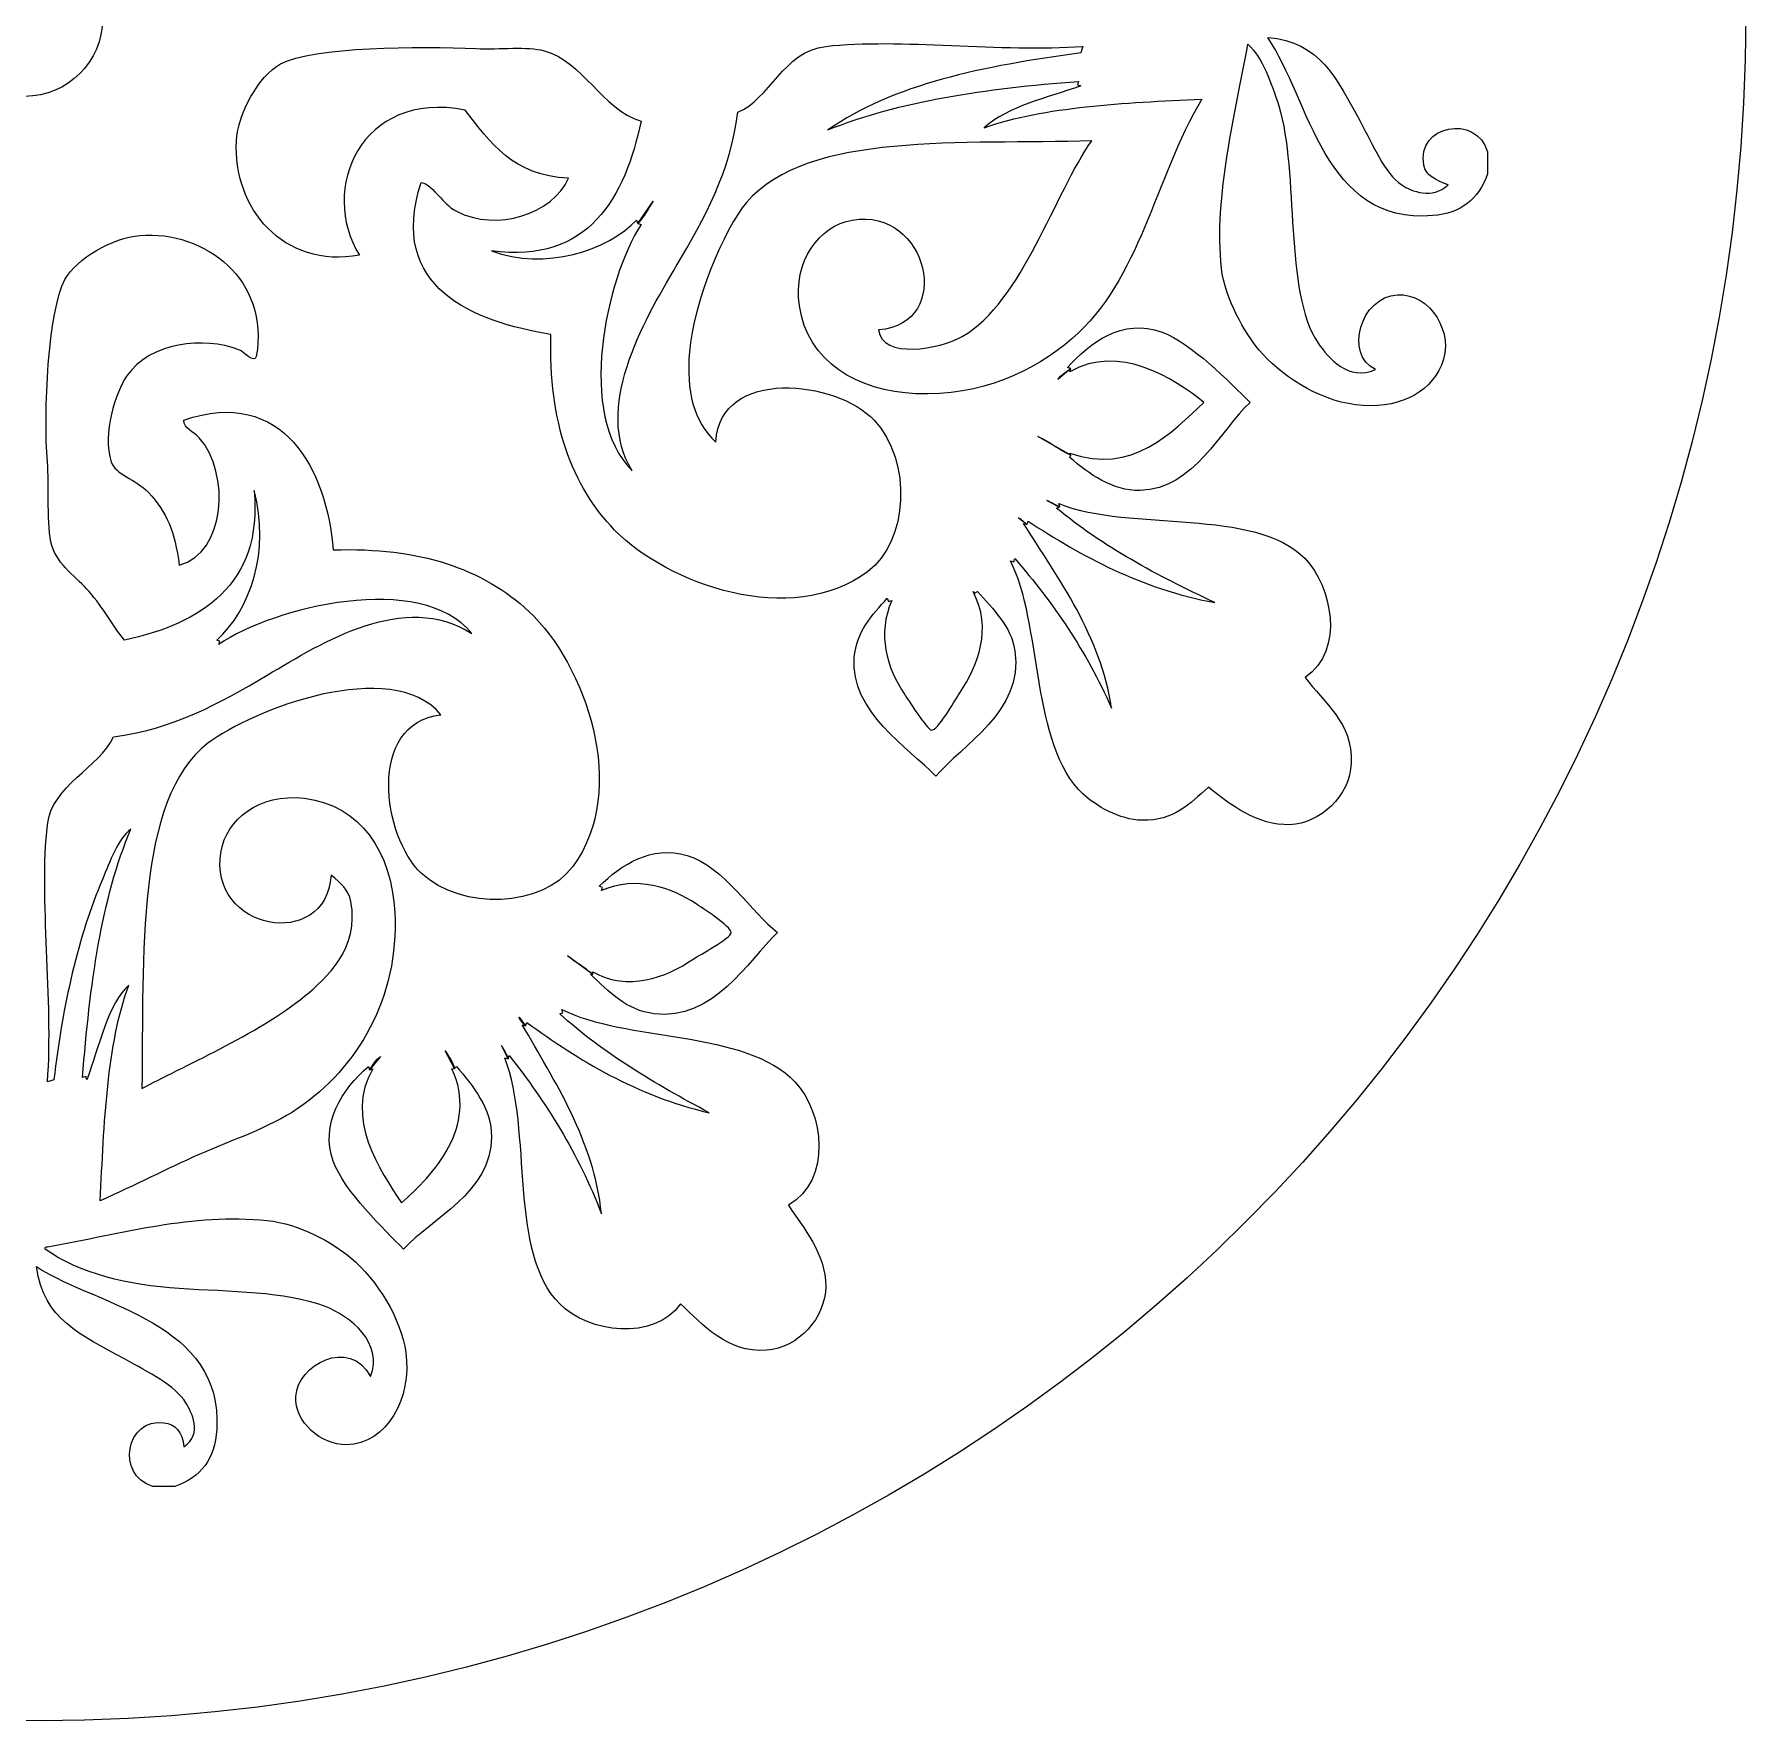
# Model space of a CAD drawing. Header units: centimetres. Extents: x -2.73 to 0.57, y 3.06 to 6.36.
# Drawn here: x -1.082 to 0.574, y 3.06 to 4.692 of the extents above; entities that cross this region are included whole.
import ezdxf

# ---------------------------------------------------------------- set-up
doc = ezdxf.new("R2010")
doc.units = ezdxf.units.CM
doc.header["$MEASUREMENT"] = 0
doc.layers.add('Layer 1', color=7, linetype='Continuous')

msp = doc.modelspace()

# ---------------------------------------------------------------- linework, layer by layer
at = {"layer": 'Layer 1', "lineweight": 9}
for centre, major_axis in [((-1.07594, 4.71042), (0, 1.65)), ((-1.09088, 4.70711), (0, 0.075))]:
    msp.add_ellipse(centre, major_axis=major_axis, ratio=1, dxfattribs=at)
for points, knots in [([(-0.29055, 4.51248), (-0.29055, 4.51248), (-0.29055, 4.51248), (-0.29055, 4.51248), (-0.29055, 4.51248), (-0.32207, 4.50696), (-0.34784, 4.47258), (-0.34163, 4.42952), (-0.34163, 4.42952), (-0.33382, 4.37522), (-0.28507, 4.34673), (-0.22888, 4.34439), (-0.22888, 4.34439), (-0.1659, 4.34174), (-0.11433, 4.36606), (-0.07785, 4.39762), (-0.07785, 4.39762), (-0.01146, 4.45491), (0.0017, 4.55161), (0.04769, 4.6294), (0.04769, 4.6294), (-0.0283, 4.62599), (-0.10396, 4.62227), (-0.16294, 4.60177), (-0.16294, 4.60177), (-0.13893, 4.62251), (-0.10241, 4.63068), (-0.06934, 4.64225), (-0.06934, 4.64225), (-0.06934, 4.64225), (-0.0725, 4.64325), (-0.0725, 4.64325), (-0.0725, 4.64325), (-0.0725, 4.64325), (-0.07147, 4.64649), (-0.07147, 4.64649), (-0.07147, 4.64649), (-0.16142, 4.64001), (-0.24528, 4.62741), (-0.31397, 4.59967), (-0.31397, 4.59967), (-0.25158, 4.64367), (-0.16315, 4.66158), (-0.06934, 4.67416), (-0.06934, 4.67416), (-0.06934, 4.67416), (-0.06827, 4.67732), (-0.06827, 4.67732), (-0.06827, 4.67732), (-0.06827, 4.67732), (-0.0672, 4.68046), (-0.0672, 4.68046), (-0.0672, 4.68046), (-0.14633, 4.6744), (-0.24466, 4.68873), (-0.31611, 4.68046), (-0.31611, 4.68046), (-0.357, 4.67581), (-0.37051, 4.62899), (-0.4012, 4.61669), (-0.4012, 4.61669), (-0.4083, 4.55971), (-0.43293, 4.51458), (-0.46077, 4.46776), (-0.46077, 4.46776), (-0.49343, 4.41288), (-0.54083, 4.32947), (-0.50331, 4.26994), (-0.50331, 4.26994), (-0.55775, 4.32282), (-0.52864, 4.45608), (-0.49477, 4.50824), (-0.49477, 4.50824), (-0.49477, 4.50824), (-0.49798, 4.50924), (-0.49798, 4.50924), (-0.49798, 4.50924), (-0.49798, 4.50924), (-0.49904, 4.51248), (-0.49904, 4.51248), (-0.49904, 4.51248), (-0.52674, 4.48299), (-0.5882, 4.46308), (-0.63946, 4.48268), (-0.63946, 4.48268), (-0.54469, 4.46976), (-0.51041, 4.53497), (-0.49477, 4.60818), (-0.49477, 4.60818), (-0.53287, 4.61982), (-0.55106, 4.66616), (-0.58841, 4.67622), (-0.58841, 4.67622), (-0.60484, 4.68074), (-0.63127, 4.67732), (-0.65435, 4.67839), (-0.65435, 4.67839), (-0.7083, 4.6808), (-0.81244, 4.68039), (-0.84369, 4.66347), (-0.84369, 4.66347), (-0.86477, 4.65207), (-0.88479, 4.61535), (-0.88624, 4.58903), (-0.88624, 4.58903), (-0.88982, 4.52457), (-0.84135, 4.46493), (-0.76711, 4.4784), (-0.76711, 4.4784), (-0.80703, 4.54162), (-0.76576, 4.63857), (-0.66499, 4.61883), (-0.66499, 4.61883), (-0.64095, 4.58751), (-0.61817, 4.55506), (-0.56502, 4.55289), (-0.56502, 4.55289), (-0.58018, 4.51847), (-0.63406, 4.50066), (-0.6735, 4.52099), (-0.6735, 4.52099), (-0.68122, 4.52498), (-0.68532, 4.53122), (-0.69052, 4.53587), (-0.69052, 4.53587), (-0.69576, 4.54062), (-0.70055, 4.54813), (-0.70754, 4.54862), (-0.70754, 4.54862), (-0.74071, 4.44692), (-0.657, 4.41401), (-0.582, 4.40179), (-0.582, 4.40179), (-0.58465, 4.31676), (-0.56143, 4.25461), (-0.52033, 4.21248), (-0.52033, 4.21248), (-0.46893, 4.15984), (-0.34953, 4.11736), (-0.27566, 4.17207), (-0.27566, 4.17207), (-0.23608, 4.20138), (-0.23205, 4.27887), (-0.26929, 4.31883), (-0.26929, 4.31883), (-0.30491, 4.35714), (-0.4186, 4.37071), (-0.42246, 4.29757), (-0.42246, 4.29757), (-0.4445, 4.31759), (-0.45084, 4.34739), (-0.44799, 4.3848), (-0.44799, 4.3848), (-0.44437, 4.4321), (-0.41457, 4.50383), (-0.39269, 4.52946), (-0.39269, 4.52946), (-0.33361, 4.59867), (-0.18288, 4.5851), (-0.05869, 4.58903), (-0.05869, 4.58903), (-0.09483, 4.53887), (-0.12491, 4.43403), (-0.18419, 4.39972), (-0.18419, 4.39972), (-0.20566, 4.38728), (-0.26181, 4.37764), (-0.26505, 4.40613), (-0.26505, 4.40613), (-0.19081, 4.41178), (-0.2174, 4.52522), (-0.29055, 4.51248)], [0, 0, 0, 0, 0.0227273, 0.0227273, 0.0227273, 0.0227273, 0.0454545, 0.0454545, 0.0454545, 0.0454545, 0.0681818, 0.0681818, 0.0681818, 0.0681818, 0.0909091, 0.0909091, 0.0909091, 0.0909091, 0.1136364, 0.1136364, 0.1136364, 0.1136364, 0.1363636, 0.1363636, 0.1363636, 0.1363636, 0.1590909, 0.1590909, 0.1590909, 0.1590909, 0.1818182, 0.1818182, 0.1818182, 0.1818182, 0.2045455, 0.2045455, 0.2045455, 0.2045455, 0.2272727, 0.2272727, 0.2272727, 0.2272727, 0.25, 0.25, 0.25, 0.25, 0.2727273, 0.2727273, 0.2727273, 0.2727273, 0.2954545, 0.2954545, 0.2954545, 0.2954545, 0.3181818, 0.3181818, 0.3181818, 0.3181818, 0.3409091, 0.3409091, 0.3409091, 0.3409091, 0.3636364, 0.3636364, 0.3636364, 0.3636364, 0.3863636, 0.3863636, 0.3863636, 0.3863636, 0.4090909, 0.4090909, 0.4090909, 0.4090909, 0.4318182, 0.4318182, 0.4318182, 0.4318182, 0.4545455, 0.4545455, 0.4545455, 0.4545455, 0.4772727, 0.4772727, 0.4772727, 0.4772727, 0.5, 0.5, 0.5, 0.5, 0.5227273, 0.5227273, 0.5227273, 0.5227273, 0.5454545, 0.5454545, 0.5454545, 0.5454545, 0.5681818, 0.5681818, 0.5681818, 0.5681818, 0.5909091, 0.5909091, 0.5909091, 0.5909091, 0.6136364, 0.6136364, 0.6136364, 0.6136364, 0.6363636, 0.6363636, 0.6363636, 0.6363636, 0.6590909, 0.6590909, 0.6590909, 0.6590909, 0.6818182, 0.6818182, 0.6818182, 0.6818182, 0.7045455, 0.7045455, 0.7045455, 0.7045455, 0.7272727, 0.7272727, 0.7272727, 0.7272727, 0.75, 0.75, 0.75, 0.75, 0.7727273, 0.7727273, 0.7727273, 0.7727273, 0.7954545, 0.7954545, 0.7954545, 0.7954545, 0.8181818, 0.8181818, 0.8181818, 0.8181818, 0.8409091, 0.8409091, 0.8409091, 0.8409091, 0.8636364, 0.8636364, 0.8636364, 0.8636364, 0.8863636, 0.8863636, 0.8863636, 0.8863636, 0.9090909, 0.9090909, 0.9090909, 0.9090909, 0.9318182, 0.9318182, 0.9318182, 0.9318182, 0.9545455, 0.9545455, 0.9545455, 0.9545455, 1, 1, 1, 1]), ([(0.26253, 4.56563), (0.26253, 4.56563), (0.26253, 4.56563), (0.26253, 4.56563), (0.26253, 4.56563), (0.2647, 4.55496), (0.2739, 4.55137), (0.28596, 4.54644), (0.28596, 4.54644), (0.2707, 4.53204), (0.25061, 4.54031), (0.24124, 4.54644), (0.24124, 4.54644), (0.22453, 4.55761), (0.21382, 4.58462), (0.20083, 4.60818), (0.20083, 4.60818), (0.17819, 4.64932), (0.16231, 4.68504), (0.1115, 4.68907), (0.1115, 4.68907), (0.15267, 4.62868), (0.16572, 4.5079), (0.27104, 4.51672), (0.27104, 4.51672), (0.2986, 4.51899), (0.31521, 4.53222), (0.32423, 4.55713), (0.32423, 4.55713), (0.32423, 4.55713), (0.32423, 4.57845), (0.32423, 4.57845), (0.32423, 4.57845), (0.31386, 4.61569), (0.25471, 4.60412), (0.26253, 4.56563)], [0, 0, 0, 0, 0.1, 0.1, 0.1, 0.1, 0.2, 0.2, 0.2, 0.2, 0.3, 0.3, 0.3, 0.3, 0.4, 0.4, 0.4, 0.4, 0.5, 0.5, 0.5, 0.5, 0.6, 0.6, 0.6, 0.6, 0.7, 0.7, 0.7, 0.7, 0.8, 0.8, 0.8, 0.8, 1, 1, 1, 1]), ([(0.237, 4.4401), (0.237, 4.4401), (0.237, 4.4401), (0.237, 4.4401), (0.237, 4.4401), (0.20135, 4.43834), (0.18539, 4.38256), (0.21571, 4.36782), (0.21571, 4.36782), (0.18994, 4.3558), (0.16989, 4.37939), (0.16042, 4.39328), (0.16042, 4.39328), (0.12641, 4.44333), (0.14243, 4.55713), (0.12214, 4.6231), (0.12214, 4.6231), (0.11529, 4.64525), (0.10636, 4.6694), (0.09234, 4.68263), (0.09234, 4.68263), (0.0807, 4.61659), (0.05923, 4.53563), (0.06681, 4.46566), (0.06681, 4.46566), (0.06998, 4.43662), (0.08983, 4.40254), (0.10299, 4.38697), (0.10299, 4.38697), (0.12335, 4.36289), (0.15925, 4.33833), (0.19659, 4.33375), (0.19659, 4.33375), (0.236, 4.32892), (0.26722, 4.34356), (0.27958, 4.37206), (0.27958, 4.37206), (0.29298, 4.40303), (0.26911, 4.44168), (0.237, 4.4401)], [0, 0, 0, 0, 0.0909091, 0.0909091, 0.0909091, 0.0909091, 0.1818182, 0.1818182, 0.1818182, 0.1818182, 0.2727273, 0.2727273, 0.2727273, 0.2727273, 0.3636364, 0.3636364, 0.3636364, 0.3636364, 0.4545455, 0.4545455, 0.4545455, 0.4545455, 0.5454545, 0.5454545, 0.5454545, 0.5454545, 0.6363636, 0.6363636, 0.6363636, 0.6363636, 0.7272727, 0.7272727, 0.7272727, 0.7272727, 0.8181818, 0.8181818, 0.8181818, 0.8181818, 1, 1, 1, 1]), ([(-0.49798, 4.50924), (-0.49798, 4.50924), (-0.49798, 4.50924), (-0.49798, 4.50924), (-0.49798, 4.50924), (-0.49129, 4.51541), (-0.4884, 4.5234), (-0.48309, 4.53057), (-0.48309, 4.53057), (-0.48309, 4.53057), (-0.49798, 4.50924), (-0.49798, 4.50924)], [0, 0, 0, 0, 0.25, 0.25, 0.25, 0.25, 0.5, 0.5, 0.5, 0.5, 1, 1, 1, 1]), ([(-0.56075, 3.88705), (-0.56075, 3.88705), (-0.56075, 3.88705), (-0.56075, 3.88705), (-0.56075, 3.88705), (-0.50566, 3.96143), (-0.54886, 4.08294), (-0.60329, 4.13376), (-0.60329, 4.13376), (-0.6477, 4.17524), (-0.70923, 4.19598), (-0.7926, 4.19332), (-0.7926, 4.19332), (-0.79873, 4.27036), (-0.84086, 4.35197), (-0.93726, 4.31883), (-0.93726, 4.31883), (-0.93736, 4.31025), (-0.92761, 4.30773), (-0.92237, 4.30185), (-0.92237, 4.30185), (-0.89147, 4.26694), (-0.89692, 4.19064), (-0.94153, 4.17848), (-0.94153, 4.17848), (-0.94621, 4.2113), (-0.95335, 4.22964), (-0.9713, 4.24869), (-0.9713, 4.24869), (-0.98401, 4.26212), (-1.00361, 4.26653), (-1.00747, 4.27842), (-1.00747, 4.27842), (-1.01632, 4.30567), (-1.00299, 4.34632), (-0.99259, 4.36138), (-0.99259, 4.36138), (-0.96957, 4.39479), (-0.91741, 4.39986), (-0.8841, 4.38697), (-0.8841, 4.38697), (-0.87852, 4.3848), (-0.86922, 4.37312), (-0.86708, 4.38053), (-0.86708, 4.38053), (-0.85385, 4.45408), (-0.91635, 4.50266), (-0.97984, 4.49756), (-0.97984, 4.49756), (-1.00568, 4.49549), (-1.04123, 4.47524), (-1.05215, 4.45501), (-1.05215, 4.45501), (-1.06869, 4.42445), (-1.07303, 4.32558), (-1.06917, 4.27842), (-1.06917, 4.27842), (-1.06738, 4.25637), (-1.0701, 4.2153), (-1.0649, 4.19763), (-1.0649, 4.19763), (-1.05939, 4.17865), (-1.0401, 4.16614), (-1.02876, 4.15291), (-1.02876, 4.15291), (-1.01474, 4.13669), (-1.00695, 4.12118), (-0.99472, 4.10609), (-0.99472, 4.10609), (-0.921, 4.12135), (-0.86047, 4.16008), (-0.86918, 4.25079), (-0.86918, 4.25079), (-0.85323, 4.19239), (-0.87284, 4.13483), (-0.90536, 4.10609), (-0.90536, 4.10609), (-0.90536, 4.10609), (-0.90219, 4.10509), (-0.90219, 4.10509), (-0.90219, 4.10509), (-0.90219, 4.10509), (-0.90326, 4.10186), (-0.90326, 4.10186), (-0.90326, 4.10186), (-0.85034, 4.13834), (-0.70709, 4.17272), (-0.65858, 4.1125), (-0.65858, 4.1125), (-0.7237, 4.15374), (-0.80245, 4.1042), (-0.85647, 4.07212), (-0.85647, 4.07212), (-0.90298, 4.04439), (-0.94825, 4.01965), (-1.00537, 4.01249), (-1.00537, 4.01249), (-1.01874, 3.98248), (-1.0648, 3.9655), (-1.06917, 3.92743), (-1.06917, 3.92743), (-1.07741, 3.85598), (-1.06304, 3.75769), (-1.06917, 3.67856), (-1.06917, 3.67856), (-1.06917, 3.67856), (-1.06597, 3.67956), (-1.06597, 3.67956), (-1.06597, 3.67956), (-1.06597, 3.67956), (-1.0628, 3.68066), (-1.0628, 3.68066), (-1.0628, 3.68066), (-1.05511, 3.7507), (-1.03882, 3.82091), (-1.01601, 3.87424), (-1.01601, 3.87424), (-1.00816, 3.89253), (-1.00206, 3.91227), (-0.98832, 3.92319), (-0.98832, 3.92319), (-1.01705, 3.85615), (-1.02831, 3.77168), (-1.03513, 3.68283), (-1.03513, 3.68283), (-1.03513, 3.68283), (-1.03196, 3.68383), (-1.03196, 3.68383), (-1.03196, 3.68383), (-1.03196, 3.68383), (-1.0309, 3.68066), (-1.0309, 3.68066), (-1.0309, 3.68066), (-1.01949, 3.7118), (-1.00978, 3.75604), (-0.99045, 3.77209), (-0.99045, 3.77209), (-1.01167, 3.71463), (-1.01433, 3.63859), (-1.01811, 3.56363), (-1.01811, 3.56363), (-0.98356, 3.57879), (-0.95497, 3.59388), (-0.92237, 3.60835), (-0.92237, 3.60835), (-0.88978, 3.62285), (-0.85558, 3.63336), (-0.82667, 3.653), (-0.82667, 3.653), (-0.76938, 3.69189), (-0.72879, 3.76038), (-0.73307, 3.84234), (-0.73307, 3.84234), (-0.73614, 3.90139), (-0.76611, 3.9461), (-0.8203, 3.95292), (-0.8203, 3.95292), (-0.86505, 3.95861), (-0.89602, 3.93101), (-0.90112, 3.90187), (-0.90112, 3.90187), (-0.91466, 3.82449), (-0.79946, 3.80427), (-0.79474, 3.87854), (-0.79474, 3.87854), (-0.78478, 3.87031), (-0.77796, 3.86507), (-0.77562, 3.85298), (-0.77562, 3.85298), (-0.7669, 3.80809), (-0.79963, 3.77836), (-0.8203, 3.76151), (-0.8203, 3.76151), (-0.86598, 3.7242), (-0.94043, 3.69265), (-0.9777, 3.67215), (-0.9777, 3.67215), (-0.97602, 3.79941), (-0.98404, 3.95244), (-0.9139, 4.00615), (-0.9139, 4.00615), (-0.87146, 4.03864), (-0.73624, 4.09087), (-0.68838, 4.03382), (-0.68838, 4.03382), (-0.76059, 4.02555), (-0.74471, 3.9152), (-0.70754, 3.88065), (-0.70754, 3.88065), (-0.66751, 3.8434), (-0.5901, 3.8474), (-0.56075, 3.88705)], [0, 0, 0, 0, 0.0204082, 0.0204082, 0.0204082, 0.0204082, 0.0408163, 0.0408163, 0.0408163, 0.0408163, 0.0612245, 0.0612245, 0.0612245, 0.0612245, 0.0816327, 0.0816327, 0.0816327, 0.0816327, 0.1020408, 0.1020408, 0.1020408, 0.1020408, 0.122449, 0.122449, 0.122449, 0.122449, 0.1428571, 0.1428571, 0.1428571, 0.1428571, 0.1632653, 0.1632653, 0.1632653, 0.1632653, 0.1836735, 0.1836735, 0.1836735, 0.1836735, 0.2040816, 0.2040816, 0.2040816, 0.2040816, 0.2244898, 0.2244898, 0.2244898, 0.2244898, 0.244898, 0.244898, 0.244898, 0.244898, 0.2653061, 0.2653061, 0.2653061, 0.2653061, 0.2857143, 0.2857143, 0.2857143, 0.2857143, 0.3061224, 0.3061224, 0.3061224, 0.3061224, 0.3265306, 0.3265306, 0.3265306, 0.3265306, 0.3469388, 0.3469388, 0.3469388, 0.3469388, 0.3673469, 0.3673469, 0.3673469, 0.3673469, 0.3877551, 0.3877551, 0.3877551, 0.3877551, 0.4081633, 0.4081633, 0.4081633, 0.4081633, 0.4285714, 0.4285714, 0.4285714, 0.4285714, 0.4489796, 0.4489796, 0.4489796, 0.4489796, 0.4693878, 0.4693878, 0.4693878, 0.4693878, 0.4897959, 0.4897959, 0.4897959, 0.4897959, 0.5102041, 0.5102041, 0.5102041, 0.5102041, 0.5306122, 0.5306122, 0.5306122, 0.5306122, 0.5510204, 0.5510204, 0.5510204, 0.5510204, 0.5714286, 0.5714286, 0.5714286, 0.5714286, 0.5918367, 0.5918367, 0.5918367, 0.5918367, 0.6122449, 0.6122449, 0.6122449, 0.6122449, 0.6326531, 0.6326531, 0.6326531, 0.6326531, 0.6530612, 0.6530612, 0.6530612, 0.6530612, 0.6734694, 0.6734694, 0.6734694, 0.6734694, 0.6938776, 0.6938776, 0.6938776, 0.6938776, 0.7142857, 0.7142857, 0.7142857, 0.7142857, 0.7346939, 0.7346939, 0.7346939, 0.7346939, 0.755102, 0.755102, 0.755102, 0.755102, 0.7755102, 0.7755102, 0.7755102, 0.7755102, 0.7959184, 0.7959184, 0.7959184, 0.7959184, 0.8163265, 0.8163265, 0.8163265, 0.8163265, 0.8367347, 0.8367347, 0.8367347, 0.8367347, 0.8571429, 0.8571429, 0.8571429, 0.8571429, 0.877551, 0.877551, 0.877551, 0.877551, 0.8979592, 0.8979592, 0.8979592, 0.8979592, 0.9183673, 0.9183673, 0.9183673, 0.9183673, 0.9387755, 0.9387755, 0.9387755, 0.9387755, 0.9591837, 0.9591837, 0.9591837, 0.9591837, 1, 1, 1, 1]), ([(-0.01187, 4.25079), (-0.01187, 4.25079), (-0.01187, 4.25079), (-0.01187, 4.25079), (-0.01187, 4.25079), (0.04012, 4.25179), (0.06609, 4.31008), (0.09448, 4.33592), (0.09448, 4.33592), (0.07481, 4.35549), (0.03736, 4.39379), (0.00939, 4.40396), (0.00939, 4.40396), (-0.02992, 4.41818), (-0.06034, 4.39362), (-0.08212, 4.36989), (-0.08212, 4.36989), (-0.08212, 4.36989), (-0.07891, 4.36888), (-0.07891, 4.36888), (-0.07891, 4.36888), (-0.07891, 4.36888), (-0.07995, 4.36565), (-0.07995, 4.36565), (-0.07995, 4.36565), (-0.03237, 4.39297), (0.02079, 4.35965), (0.0498, 4.33592), (0.0498, 4.33592), (0.01972, 4.30773), (-0.02, 4.26512), (-0.07995, 4.28693), (-0.07995, 4.28693), (-0.07995, 4.28693), (-0.07891, 4.28486), (-0.07891, 4.28486), (-0.07891, 4.28486), (-0.07891, 4.28486), (-0.07995, 4.28269), (-0.07995, 4.28269), (-0.07995, 4.28269), (-0.06103, 4.2667), (-0.03895, 4.25027), (-0.01187, 4.25079)], [0, 0, 0, 0, 0.0833333, 0.0833333, 0.0833333, 0.0833333, 0.1666667, 0.1666667, 0.1666667, 0.1666667, 0.25, 0.25, 0.25, 0.25, 0.3333333, 0.3333333, 0.3333333, 0.3333333, 0.4166667, 0.4166667, 0.4166667, 0.4166667, 0.5, 0.5, 0.5, 0.5, 0.5833333, 0.5833333, 0.5833333, 0.5833333, 0.6666667, 0.6666667, 0.6666667, 0.6666667, 0.75, 0.75, 0.75, 0.75, 0.8333333, 0.8333333, 0.8333333, 0.8333333, 1, 1, 1, 1]), ([(-0.07891, 4.36888), (-0.07891, 4.36888), (-0.07891, 4.36888), (-0.07891, 4.36888), (-0.07891, 4.36888), (-0.08336, 4.36572), (-0.08852, 4.36255), (-0.09166, 4.35824), (-0.09166, 4.35824), (-0.09166, 4.35824), (-0.07891, 4.36888), (-0.07891, 4.36888)], [0, 0, 0, 0, 0.25, 0.25, 0.25, 0.25, 0.5, 0.5, 0.5, 0.5, 1, 1, 1, 1]), ([(-0.07891, 4.28486), (-0.07891, 4.28486), (-0.07891, 4.28486), (-0.07891, 4.28486), (-0.07891, 4.28486), (-0.08994, 4.29016), (-0.09934, 4.29826), (-0.11082, 4.30291), (-0.11082, 4.30291), (-0.11082, 4.30291), (-0.07891, 4.28486), (-0.07891, 4.28486)], [0, 0, 0, 0, 0.25, 0.25, 0.25, 0.25, 0.5, 0.5, 0.5, 0.5, 1, 1, 1, 1]), ([(-0.08952, 4.23487), (-0.08952, 4.23487), (-0.08952, 4.23487), (-0.08952, 4.23487), (-0.08952, 4.23487), (-0.08952, 4.23487), (-0.10231, 4.24121), (-0.10231, 4.24121), (-0.10231, 4.24121), (-0.09796, 4.23945), (-0.09435, 4.2358), (-0.08952, 4.23487)], [0, 0, 0, 0, 0.25, 0.25, 0.25, 0.25, 0.5, 0.5, 0.5, 0.5, 1, 1, 1, 1]), ([(0.14767, 4.18481), (0.14767, 4.18481), (0.14767, 4.18481), (0.14767, 4.18481), (0.14767, 4.18481), (0.09861, 4.23494), (-0.02038, 4.21038), (-0.09063, 4.23804), (-0.09063, 4.23804), (-0.09063, 4.23804), (-0.08952, 4.23487), (-0.08952, 4.23487), (-0.08952, 4.23487), (-0.08952, 4.23487), (-0.09273, 4.2338), (-0.09273, 4.2338), (-0.09273, 4.2338), (-0.04832, 4.19663), (0.0048, 4.16824), (0.06044, 4.14234), (0.06044, 4.14234), (-0.01246, 4.15591), (-0.06772, 4.18716), (-0.12039, 4.22106), (-0.12039, 4.22106), (-0.12039, 4.22106), (-0.12146, 4.21778), (-0.12146, 4.21778), (-0.12146, 4.21778), (-0.12146, 4.21778), (-0.12463, 4.21889), (-0.12463, 4.21889), (-0.12463, 4.21889), (-0.09114, 4.16583), (-0.04963, 4.1095), (-0.03957, 4.04022), (-0.03957, 4.04022), (-0.06379, 4.09534), (-0.09628, 4.14234), (-0.13314, 4.18481), (-0.13314, 4.18481), (-0.13314, 4.18481), (-0.13421, 4.18164), (-0.13421, 4.18164), (-0.13421, 4.18164), (-0.13421, 4.18164), (-0.13741, 4.18275), (-0.13741, 4.18275), (-0.13741, 4.18275), (-0.1063, 4.1226), (-0.11784, 4.00433), (-0.0672, 3.9572), (-0.0672, 3.9572), (-0.0548, 3.94569), (-0.0323, 3.93212), (-0.00977, 3.9317), (-0.00977, 3.9317), (0.02058, 3.93112), (0.03598, 3.94769), (0.05407, 3.96361), (0.05407, 3.96361), (0.07488, 3.94693), (0.10178, 3.92636), (0.13275, 3.92743), (0.13275, 3.92743), (0.16228, 3.92843), (0.19108, 3.95503), (0.19232, 3.987), (0.19232, 3.987), (0.19387, 4.02624), (0.1661, 4.04515), (0.14767, 4.06995), (0.14767, 4.06995), (0.18708, 4.09621), (0.17268, 4.15925), (0.14767, 4.18481)], [0, 0, 0, 0, 0.05, 0.05, 0.05, 0.05, 0.1, 0.1, 0.1, 0.1, 0.15, 0.15, 0.15, 0.15, 0.2, 0.2, 0.2, 0.2, 0.25, 0.25, 0.25, 0.25, 0.3, 0.3, 0.3, 0.3, 0.35, 0.35, 0.35, 0.35, 0.4, 0.4, 0.4, 0.4, 0.45, 0.45, 0.45, 0.45, 0.5, 0.5, 0.5, 0.5, 0.55, 0.55, 0.55, 0.55, 0.6, 0.6, 0.6, 0.6, 0.65, 0.65, 0.65, 0.65, 0.7, 0.7, 0.7, 0.7, 0.75, 0.75, 0.75, 0.75, 0.8, 0.8, 0.8, 0.8, 0.85, 0.85, 0.85, 0.85, 0.9, 0.9, 0.9, 0.9, 1, 1, 1, 1]), ([(-0.12146, 4.21778), (-0.12146, 4.21778), (-0.12146, 4.21778), (-0.12146, 4.21778), (-0.12146, 4.21778), (-0.12363, 4.21971), (-0.12704, 4.22364), (-0.12994, 4.22423), (-0.12994, 4.22423), (-0.12994, 4.22423), (-0.12146, 4.21778), (-0.12146, 4.21778)], [0, 0, 0, 0, 0.25, 0.25, 0.25, 0.25, 0.5, 0.5, 0.5, 0.5, 1, 1, 1, 1]), ([(-0.16931, 4.15291), (-0.16931, 4.15291), (-0.16931, 4.15291), (-0.16931, 4.15291), (-0.16931, 4.15291), (-0.16931, 4.15291), (-0.17141, 4.15184), (-0.17141, 4.15184), (-0.17141, 4.15184), (-0.17141, 4.15184), (-0.17359, 4.15291), (-0.17359, 4.15291), (-0.17359, 4.15291), (-0.15457, 4.11753), (-0.16883, 4.08112), (-0.18633, 4.05504), (-0.18633, 4.05504), (-0.19257, 4.0458), (-0.20745, 4.01848), (-0.214, 4.0189), (-0.214, 4.0189), (-0.21771, 4.01914), (-0.23821, 4.05097), (-0.23952, 4.05297), (-0.23952, 4.05297), (-0.25754, 4.07988), (-0.26633, 4.11167), (-0.25227, 4.1444), (-0.25227, 4.1444), (-0.25227, 4.1444), (-0.25548, 4.14334), (-0.25548, 4.14334), (-0.25548, 4.14334), (-0.25548, 4.14334), (-0.25654, 4.14657), (-0.25654, 4.14657), (-0.25654, 4.14657), (-0.27156, 4.13), (-0.28627, 4.11419), (-0.28844, 4.08911), (-0.28844, 4.08911), (-0.29299, 4.03698), (-0.23542, 4.00157), (-0.20972, 3.97425), (-0.20972, 3.97425), (-0.18419, 4.00457), (-0.12466, 4.03681), (-0.13314, 4.09552), (-0.13314, 4.09552), (-0.13672, 4.12008), (-0.15412, 4.13551), (-0.16931, 4.15291)], [0, 0, 0, 0, 0.0714286, 0.0714286, 0.0714286, 0.0714286, 0.1428571, 0.1428571, 0.1428571, 0.1428571, 0.2142857, 0.2142857, 0.2142857, 0.2142857, 0.2857143, 0.2857143, 0.2857143, 0.2857143, 0.3571429, 0.3571429, 0.3571429, 0.3571429, 0.4285714, 0.4285714, 0.4285714, 0.4285714, 0.5, 0.5, 0.5, 0.5, 0.5714286, 0.5714286, 0.5714286, 0.5714286, 0.6428571, 0.6428571, 0.6428571, 0.6428571, 0.7142857, 0.7142857, 0.7142857, 0.7142857, 0.7857143, 0.7857143, 0.7857143, 0.7857143, 0.8571429, 0.8571429, 0.8571429, 0.8571429, 1, 1, 1, 1]), ([(-0.48206, 3.74446), (-0.48206, 3.74446), (-0.48206, 3.74446), (-0.48206, 3.74446), (-0.48206, 3.74446), (-0.42511, 3.73771), (-0.39086, 3.79534), (-0.36289, 3.82315), (-0.36289, 3.82315), (-0.38687, 3.84141), (-0.41498, 3.88723), (-0.45012, 3.89763), (-0.45012, 3.89763), (-0.48499, 3.90804), (-0.51447, 3.88829), (-0.53521, 3.8679), (-0.53521, 3.8679), (-0.53521, 3.8679), (-0.53201, 3.8668), (-0.53201, 3.8668), (-0.53201, 3.8668), (-0.53201, 3.8668), (-0.53312, 3.86363), (-0.53312, 3.86363), (-0.53312, 3.86363), (-0.49956, 3.87848), (-0.46473, 3.86632), (-0.44161, 3.85081), (-0.44161, 3.85081), (-0.43693, 3.84775), (-0.40737, 3.82866), (-0.40758, 3.82315), (-0.40758, 3.82315), (-0.40778, 3.81774), (-0.43903, 3.80086), (-0.44375, 3.79769), (-0.44375, 3.79769), (-0.47158, 3.77895), (-0.50714, 3.76596), (-0.54159, 3.78494), (-0.54159, 3.78494), (-0.54159, 3.78494), (-0.54159, 3.78277), (-0.54159, 3.78277), (-0.54159, 3.78277), (-0.54159, 3.78277), (-0.54372, 3.78277), (-0.54372, 3.78277), (-0.54372, 3.78277), (-0.52578, 3.76596), (-0.50917, 3.7477), (-0.48206, 3.74446)], [0, 0, 0, 0, 0.0714286, 0.0714286, 0.0714286, 0.0714286, 0.1428571, 0.1428571, 0.1428571, 0.1428571, 0.2142857, 0.2142857, 0.2142857, 0.2142857, 0.2857143, 0.2857143, 0.2857143, 0.2857143, 0.3571429, 0.3571429, 0.3571429, 0.3571429, 0.4285714, 0.4285714, 0.4285714, 0.4285714, 0.5, 0.5, 0.5, 0.5, 0.5714286, 0.5714286, 0.5714286, 0.5714286, 0.6428571, 0.6428571, 0.6428571, 0.6428571, 0.7142857, 0.7142857, 0.7142857, 0.7142857, 0.7857143, 0.7857143, 0.7857143, 0.7857143, 0.8571429, 0.8571429, 0.8571429, 0.8571429, 1, 1, 1, 1]), ([(-0.54159, 3.78277), (-0.54159, 3.78277), (-0.54159, 3.78277), (-0.54159, 3.78277), (-0.54159, 3.78277), (-0.54159, 3.78277), (-0.56605, 3.80086), (-0.56605, 3.80086), (-0.56605, 3.80086), (-0.55847, 3.794), (-0.5492, 3.78952), (-0.54159, 3.78277)], [0, 0, 0, 0, 0.25, 0.25, 0.25, 0.25, 0.5, 0.5, 0.5, 0.5, 1, 1, 1, 1]), ([(-0.34588, 3.67856), (-0.34588, 3.67856), (-0.34588, 3.67856), (-0.34588, 3.67856), (-0.34588, 3.67856), (-0.39297, 3.72913), (-0.51069, 3.71745), (-0.57139, 3.7487), (-0.57139, 3.7487), (-0.57139, 3.7487), (-0.57032, 3.74553), (-0.57032, 3.74553), (-0.57032, 3.74553), (-0.57032, 3.74553), (-0.57353, 3.74446), (-0.57353, 3.74446), (-0.57353, 3.74446), (-0.53156, 3.70632), (-0.48126, 3.67649), (-0.42887, 3.64876), (-0.42887, 3.64876), (-0.50018, 3.66533), (-0.5541, 3.6993), (-0.60543, 3.73595), (-0.60543, 3.73595), (-0.60543, 3.73595), (-0.60649, 3.73278), (-0.60649, 3.73278), (-0.60649, 3.73278), (-0.60649, 3.73278), (-0.6097, 3.73388), (-0.6097, 3.73388), (-0.6097, 3.73388), (-0.5788, 3.67956), (-0.54032, 3.62168), (-0.53312, 3.55088), (-0.53312, 3.55088), (-0.55547, 3.60935), (-0.58676, 3.65892), (-0.62241, 3.70405), (-0.62241, 3.70405), (-0.62241, 3.70405), (-0.62348, 3.70088), (-0.62348, 3.70088), (-0.62348, 3.70088), (-0.62348, 3.70088), (-0.62668, 3.70198), (-0.62668, 3.70198), (-0.62668, 3.70198), (-0.59943, 3.63108), (-0.62307, 3.51323), (-0.57353, 3.46369), (-0.57353, 3.46369), (-0.54528, 3.43544), (-0.48299, 3.42755), (-0.4565, 3.46369), (-0.4565, 3.46369), (-0.43438, 3.44336), (-0.41202, 3.41638), (-0.37354, 3.41897), (-0.37354, 3.41897), (-0.34233, 3.4211), (-0.31628, 3.4506), (-0.31611, 3.48067), (-0.31611, 3.48067), (-0.3159, 3.51209), (-0.33771, 3.53707), (-0.35228, 3.55939), (-0.35228, 3.55939), (-0.30956, 3.58413), (-0.31818, 3.64876), (-0.34588, 3.67856)], [0, 0, 0, 0, 0.0526316, 0.0526316, 0.0526316, 0.0526316, 0.1052632, 0.1052632, 0.1052632, 0.1052632, 0.1578947, 0.1578947, 0.1578947, 0.1578947, 0.2105263, 0.2105263, 0.2105263, 0.2105263, 0.2631579, 0.2631579, 0.2631579, 0.2631579, 0.3157895, 0.3157895, 0.3157895, 0.3157895, 0.3684211, 0.3684211, 0.3684211, 0.3684211, 0.4210526, 0.4210526, 0.4210526, 0.4210526, 0.4736842, 0.4736842, 0.4736842, 0.4736842, 0.5263158, 0.5263158, 0.5263158, 0.5263158, 0.5789474, 0.5789474, 0.5789474, 0.5789474, 0.6315789, 0.6315789, 0.6315789, 0.6315789, 0.6842105, 0.6842105, 0.6842105, 0.6842105, 0.7368421, 0.7368421, 0.7368421, 0.7368421, 0.7894737, 0.7894737, 0.7894737, 0.7894737, 0.8421053, 0.8421053, 0.8421053, 0.8421053, 0.8947368, 0.8947368, 0.8947368, 0.8947368, 1, 1, 1, 1]), ([(-0.60649, 3.73278), (-0.60649, 3.73278), (-0.60649, 3.73278), (-0.60649, 3.73278), (-0.60649, 3.73278), (-0.60649, 3.73278), (-0.61287, 3.74129), (-0.61287, 3.74129), (-0.61287, 3.74129), (-0.61218, 3.73819), (-0.60891, 3.73505), (-0.60649, 3.73278)], [0, 0, 0, 0, 0.25, 0.25, 0.25, 0.25, 0.5, 0.5, 0.5, 0.5, 1, 1, 1, 1]), ([(-0.62348, 3.70088), (-0.62348, 3.70088), (-0.62348, 3.70088), (-0.62348, 3.70088), (-0.62348, 3.70088), (-0.62469, 3.70564), (-0.62775, 3.70932), (-0.62989, 3.71363), (-0.62989, 3.71363), (-0.62989, 3.71363), (-0.62348, 3.70088), (-0.62348, 3.70088)], [0, 0, 0, 0, 0.25, 0.25, 0.25, 0.25, 0.5, 0.5, 0.5, 0.5, 1, 1, 1, 1]), ([(-0.67526, 3.69165), (-0.67526, 3.69165), (-0.67526, 3.69165), (-0.67526, 3.69165), (-0.67526, 3.69165), (-0.67526, 3.69165), (-0.67774, 3.6913), (-0.67774, 3.6913), (-0.67774, 3.6913), (-0.65176, 3.63508), (-0.69607, 3.58819), (-0.72666, 3.56156), (-0.72666, 3.56156), (-0.7473, 3.59312), (-0.78223, 3.64359), (-0.75432, 3.6913), (-0.75432, 3.6913), (-0.75432, 3.6913), (-0.75753, 3.69023), (-0.75753, 3.69023), (-0.75753, 3.69023), (-0.75753, 3.69023), (-0.7586, 3.69341), (-0.7586, 3.69341), (-0.7586, 3.69341), (-0.78412, 3.67173), (-0.80555, 3.63749), (-0.7926, 3.60194), (-0.7926, 3.60194), (-0.78188, 3.57238), (-0.74292, 3.53548), (-0.72456, 3.51681), (-0.72456, 3.51681), (-0.69793, 3.54564), (-0.6394, 3.57214), (-0.63946, 3.62537), (-0.63946, 3.62537), (-0.6395, 3.65282), (-0.657, 3.67456), (-0.6735, 3.69341), (-0.6735, 3.69341), (-0.6735, 3.69341), (-0.67526, 3.69165), (-0.67526, 3.69165)], [0, 0, 0, 0, 0.0833333, 0.0833333, 0.0833333, 0.0833333, 0.1666667, 0.1666667, 0.1666667, 0.1666667, 0.25, 0.25, 0.25, 0.25, 0.3333333, 0.3333333, 0.3333333, 0.3333333, 0.4166667, 0.4166667, 0.4166667, 0.4166667, 0.5, 0.5, 0.5, 0.5, 0.5833333, 0.5833333, 0.5833333, 0.5833333, 0.6666667, 0.6666667, 0.6666667, 0.6666667, 0.75, 0.75, 0.75, 0.75, 0.8333333, 0.8333333, 0.8333333, 0.8333333, 1, 1, 1, 1]), ([(-0.75753, 3.69023), (-0.75753, 3.69023), (-0.75753, 3.69023), (-0.75753, 3.69023), (-0.75753, 3.69023), (-0.75753, 3.69023), (-0.74688, 3.70298), (-0.74688, 3.70298), (-0.74688, 3.70298), (-0.7514, 3.70016), (-0.75419, 3.69458), (-0.75753, 3.69023)], [0, 0, 0, 0, 0.25, 0.25, 0.25, 0.25, 0.5, 0.5, 0.5, 0.5, 1, 1, 1, 1]), ([(-0.67526, 3.69165), (-0.67526, 3.69165), (-0.67526, 3.69165), (-0.67526, 3.69165), (-0.67526, 3.69165), (-0.67712, 3.69785), (-0.68081, 3.70322), (-0.68439, 3.70874), (-0.68439, 3.70874), (-0.68439, 3.70874), (-0.67526, 3.69165), (-0.67526, 3.69165)], [0, 0, 0, 0, 0.25, 0.25, 0.25, 0.25, 0.5, 0.5, 0.5, 0.5, 1, 1, 1, 1]), ([(-0.77562, 3.50834), (-0.77562, 3.50834), (-0.77562, 3.50834), (-0.77562, 3.50834), (-0.77562, 3.50834), (-0.79267, 3.5228), (-0.82547, 3.54131), (-0.85647, 3.54447), (-0.85647, 3.54447), (-0.92937, 3.55198), (-0.99544, 3.53207), (-1.06917, 3.51898), (-1.06917, 3.51898), (-1.07048, 3.51891), (-1.07169, 3.51864), (-1.07131, 3.51681), (-1.07131, 3.51681), (-1.03861, 3.493), (-0.99069, 3.48184), (-0.94153, 3.4786), (-0.94153, 3.4786), (-0.8922, 3.47533), (-0.83914, 3.47585), (-0.80114, 3.46151), (-0.80114, 3.46151), (-0.77554, 3.45194), (-0.74402, 3.42569), (-0.75646, 3.39347), (-0.75646, 3.39347), (-0.77679, 3.43196), (-0.82729, 3.40464), (-0.82877, 3.37432), (-0.82877, 3.37432), (-0.83005, 3.34924), (-0.80435, 3.32716), (-0.77985, 3.3275), (-0.77985, 3.3275), (-0.7403, 3.32816), (-0.71639, 3.37298), (-0.72242, 3.41687), (-0.72242, 3.41687), (-0.7269, 3.44935), (-0.74998, 3.48666), (-0.77562, 3.50834)], [0, 0, 0, 0, 0.0833333, 0.0833333, 0.0833333, 0.0833333, 0.1666667, 0.1666667, 0.1666667, 0.1666667, 0.25, 0.25, 0.25, 0.25, 0.3333333, 0.3333333, 0.3333333, 0.3333333, 0.4166667, 0.4166667, 0.4166667, 0.4166667, 0.5, 0.5, 0.5, 0.5, 0.5833333, 0.5833333, 0.5833333, 0.5833333, 0.6666667, 0.6666667, 0.6666667, 0.6666667, 0.75, 0.75, 0.75, 0.75, 0.8333333, 0.8333333, 0.8333333, 0.8333333, 1, 1, 1, 1]), ([(-1.07978, 3.49983), (-1.07978, 3.49983), (-1.07978, 3.49983), (-1.07978, 3.49983), (-1.07978, 3.49983), (-1.07279, 3.44829), (-1.03706, 3.43402), (-0.99472, 3.41046), (-0.99472, 3.41046), (-0.97064, 3.39713), (-0.94577, 3.38514), (-0.93516, 3.36798), (-0.93516, 3.36798), (-0.92982, 3.35934), (-0.91827, 3.33825), (-0.93726, 3.32543), (-0.93726, 3.32543), (-0.93836, 3.34042), (-0.94566, 3.34724), (-0.95641, 3.34883), (-0.95641, 3.34883), (-0.99262, 3.35399), (-1.00385, 3.29801), (-0.96706, 3.28709), (-0.96706, 3.28709), (-0.96706, 3.28709), (-0.94577, 3.28709), (-0.94577, 3.28709), (-0.94577, 3.28709), (-0.92034, 3.29636), (-0.90705, 3.31341), (-0.90536, 3.34242), (-0.90536, 3.34242), (-0.8994, 3.44594), (-1.01725, 3.4601), (-1.07978, 3.49983)], [0, 0, 0, 0, 0.1, 0.1, 0.1, 0.1, 0.2, 0.2, 0.2, 0.2, 0.3, 0.3, 0.3, 0.3, 0.4, 0.4, 0.4, 0.4, 0.5, 0.5, 0.5, 0.5, 0.6, 0.6, 0.6, 0.6, 0.7, 0.7, 0.7, 0.7, 0.8, 0.8, 0.8, 0.8, 1, 1, 1, 1])]:
    msp.add_open_spline(points, degree=3, knots=knots, dxfattribs=at)

doc.saveas('drawing.dxf')
